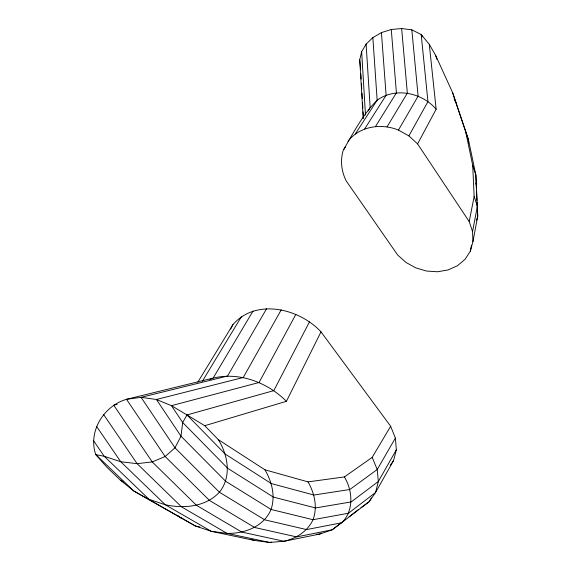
<?xml version="1.0" encoding="UTF-8"?>
<svg xmlns="http://www.w3.org/2000/svg" width="571" height="571" viewBox="0 0 571 571"><rect width="100%" height="100%" fill="white"/><g stroke="black" fill="none" stroke-linecap="round" stroke-linejoin="round"><path stroke-width="0.86" d="M472.931 241.64L472.552 231.562L469.205 221.577L417.587 143.899L436.137 109.225C422.019 92.566 395.375 86.992 377.153 100.203C362.856 114.443 353.278 132.915 343.25 150.28C340.073 160.487 341.472 171.407 346.183 180.907L397.709 255.059L405.924 262.403L415.717 267.842L426.466 271.039L437.472 271.767L448.028 269.969L457.442 265.736L465.065 259.313L470.361 251.104L472.931 241.64L477.727 216.159L475.864 175.033L468.498 139.881L452.739 92.909L435.552 55.201L429.292 44.324L421.191 34.524L411.827 29.828L401.649 28.55L391.271 29.499L381.435 32.597L372.856 37.6L366.111 44.138L361.65 51.718L359.744 59.812L363.22 118.568M470.361 251.104L471.496 245.13M472.552 231.562L477.385 206.245L474.151 196.431L472.702 165.326L465.358 130.202M469.205 221.577L474.151 196.431M321.002 331.865L390.657 426.266L395.375 438.085L396.338 449.784L393.562 460.533L375.575 492.48L369.173 501.716L332.251 529.788L319.946 534.013L284.023 541.272L269.583 542.45L254.245 540.416L211.256 531.301L195.468 526.034L133.807 490.996L120.36 480.125L106.877 467.235L95.757 454.587C87.763 431.583 103.815 405.86 126.512 399.307L213.111 378.116C239.542 371.692 267.578 382.52 286.421 401.306L321.002 331.865C299.39 308.476 256.036 297.948 232.918 324.635L197.859 382.113M476.585 220.406L477.727 216.159L477.056 202.255M230.641 329.06L232.918 324.635M309.461 321.866L273.823 390.621L186.988 414.946L182.67 422.483L181 436.201L174.99 447.792L165.155 456.529L152.229 461.91L137.104 463.666L120.766 461.746L104.25 456.308L95.757 454.587L133.807 490.996L195.468 526.034L199.821 526.962M368.231 110.881L370.144 107.262L366.111 44.138M295.864 314.343L259.077 382.491L171.45 405.667L156.418 399.486L141.08 397.345L126.512 399.307L165.155 456.529L209.443 500.403L254.666 527.497L296.635 536.904L332.251 529.788L343.492 521.109M417.587 143.899L408.872 135.905L427.95 101.624L421.191 34.524L422.504 36.815M281.217 309.853L243.267 377.502L156.418 399.486L181 436.201L225.652 481.282L271.068 509.446L313.036 519.717L348.481 513.229L375.575 492.48L378.345 481.503L396.338 449.784M371.328 497.898L369.173 501.716L361.015 507.64M395.375 438.085L377.217 469.519L349.816 489.525L313.9 495.028L271.311 483.566L225.174 454.045L186.988 414.946L171.45 405.667L182.67 422.483L227.658 468.27L273.373 497.098L315.577 507.94L351.172 501.916L378.345 481.503L377.217 469.519L372.199 457.357L390.657 426.266M266.6 308.718L227.565 376.025L141.08 397.345L174.99 447.792L219.407 492.216L264.659 519.796L306.548 529.581L342 522.722C353.963 510.267 352.821 490.996 344.413 476.928L308.033 481.888L264.937 469.805L218.286 439.606L204.753 425.695L186.988 414.946M347.996 141.28C359.637 126.091 381.407 123.058 398.444 130.081L418.115 96.128L411.827 29.828M213.111 378.116L253.067 310.981M387.052 126.862L407.344 93.13L401.649 28.55M202.327 381.285L241.583 316.434M375.525 126.469L396.417 92.845L391.271 29.499M364.683 128.91L386.11 95.271L381.435 32.597M355.298 133.978L377.153 100.203L372.856 37.6M343.735 149.531L345.669 146.547M390.186 465.429L393.562 460.533M349.117 516.762L358.245 509.71M321.337 532.957L319.946 534.013L316.441 534.306M344.413 476.928L372.199 457.357M209.871 379.572L212.305 378.48M204.753 425.695L286.421 401.306M117.176 404.318L113.722 405.174L152.229 461.91L196.503 505.349L241.833 532.101L284.023 541.272C296.263 538.46 307.591 531.38 313.036 519.717C317.74 507.005 314.557 493.337 308.033 481.888M271.311 542.107L269.583 542.45L227.044 533.378L211.256 531.301L165.34 504.778L149.117 499.382L104.25 456.308L93.273 440.334M182.392 518.297L180.664 517.918L177.952 515.72M251.04 539.352L254.245 540.416M398.444 130.081L408.872 135.905M120.36 480.125L123.422 481.888M96.592 426.451L120.766 461.746L165.34 504.778C183.998 508.768 205.731 506.948 219.407 492.216C231.783 476.864 228.115 455.258 218.286 439.606M103.544 414.453L137.104 463.666L181.478 506.82L227.044 533.378C244.566 533.771 263.845 526.612 271.068 509.446C275.6 495.971 271.896 481.738 264.937 469.805M454.081 98.647L455.901 102.644L468.498 139.881L468.62 143.164M472.702 165.326L475.864 175.033L476.378 188.344M435.552 55.201L436.901 59.313M452.739 92.909L455.901 102.644M475.857 183.155L476.214 184.868M429.292 44.324L436.137 109.225M359.744 59.812L360.551 69.141M361.65 51.718L365.497 115.064M360.822 73.738L361.136 79.048M361.4 83.473L361.714 88.776M361.978 93.201L362.292 98.505M362.549 102.93L362.87 108.233M363.077 111.773L363.441 117.961M476.507 190.957L476.971 200.514"/></g></svg>
